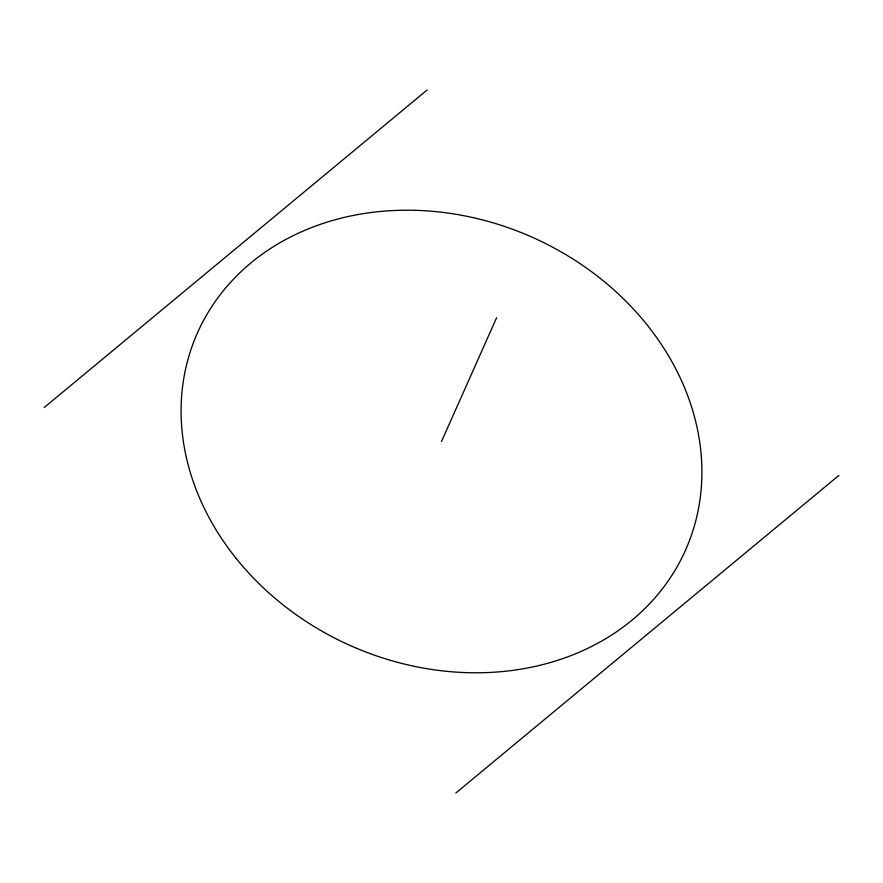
<?xml version="1.0" encoding="UTF-8"?>
<svg xmlns="http://www.w3.org/2000/svg" width="883" height="883" viewBox="0 0 883 883"><rect width="100%" height="100%" fill="white"/><g stroke="black" fill="none" stroke-linecap="round" stroke-linejoin="round"><path stroke-width="1.32" d="M441.5 441.5L496.621 317.703M44.15 407.549L427.162 89.978M455.838 793.022L838.85 475.451M235.772 557.946A267.119 223.509 24 0 0 682.625 556.345A267.119 223.509 24 0 0 406.103 210.209A267.119 223.509 24 0 0 235.772 557.946"/></g></svg>
